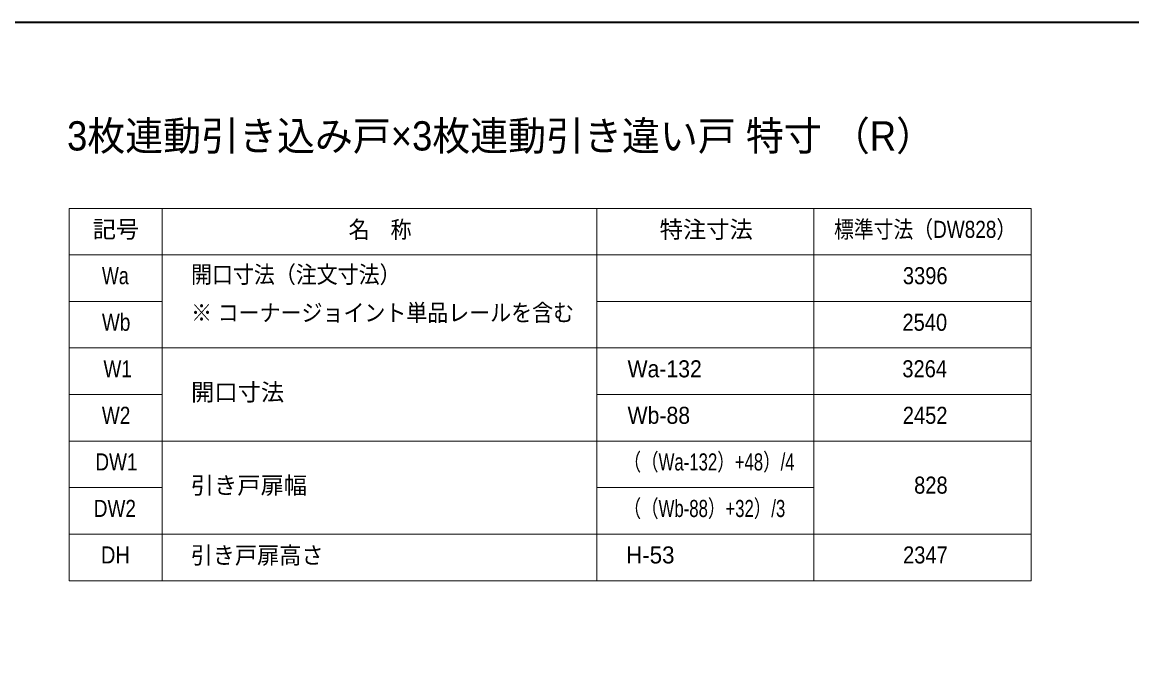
# Model space of a CAD drawing. Units: millimetres, scale not verified. Extents: x -9094 to 9094, y -4567 to 4567.
# Drawn here: x -2532 to 1043, y 2077 to 4155 of the extents above; entities that cross this region are included whole.
import ezdxf
from ezdxf.enums import TextEntityAlignment as Align

# ---------------------------------------------------------------- set-up
doc = ezdxf.new("R2010")
doc.units = ezdxf.units.MM
doc.header["$LTSCALE"] = 30
doc.layers.add('0-1_1図面枠', color=7, linetype='Continuous', lineweight=20)
doc.styles.add('ＭＳ Ｐゴシック', font='')
doc.styles.get('ＭＳ Ｐゴシック').set_extended_font_data('MS PGothic')

# ---------------------------------------------------------------- blocks, each defined once
blk = doc.blocks.new('グループ-47')
at = {"layer": '0-1_1図面枠', "lineweight": 35}
blk.add_lwpolyline([(-180000, 124650), (180000, 124650), (180000, -124650), (-180000, -124650)], close=True, dxfattribs=at)
blk = doc.blocks.new('図面枠')
at = {"layer": '0-1_1図面枠'}
blk.add_blockref('グループ-47', (0, 0), dxfattribs=at)

msp = doc.modelspace()

# ---------------------------------------------------------------- linework, layer by layer
at = {"layer": '0-1_1図面枠', "lineweight": 15}
for p, q in [((-2081.25, 3555), (-2081.25, 2355)), ((-681.25, 3555), (-681.25, 2355)), ((18.75, 3555), (18.75, 2355)), ((718.75, 3405), (-2381.25, 3405)), ((-2081.25, 3255), (-2381.25, 3255)), ((718.75, 3255), (-681.25, 3255)), ((718.75, 3105), (-2381.25, 3105)), ((-2081.25, 2955), (-2381.25, 2955)), ((718.75, 2955), (-681.25, 2955)), ((718.75, 2805), (-2381.25, 2805)), ((-2081.25, 2655), (-2381.25, 2655)), ((18.75, 2655), (-681.25, 2655)), ((718.75, 2505), (-2381.25, 2505))]:
    msp.add_line(p, q, dxfattribs=at)
msp.add_lwpolyline([(-2381.25, 3555), (718.75, 3555), (718.75, 2355), (-2381.25, 2355)], close=True, dxfattribs=at)

# ---------------------------------------------------------------- block references
at = {"layer": '0-1_1図面枠', "xscale": 0.03333333, "yscale": 0.03333333}
msp.add_blockref('図面枠', (-2681.25, 0), dxfattribs=at)

# ---------------------------------------------------------------- texts
at = {"layer": '0-1_1図面枠', "style": 'ＭＳ Ｐゴシック'}
for s, height, width, p in [('3枚連動引き込み戸×3枚連動引き違い戸 特寸 （R）', 94.33, 0.95, (-2387.69, 3713.16)), ('名\u3000称', 55.03, 0.9, (-1480.55, 3442.91)), ('標準寸法（DW828）', 55.03, 0.85, (83.44, 3443.34)), ('Wa', 54.99, 0.8, (-2275.19, 3294.05)), ('開口寸法（注文寸法）', 54.99, 0.9, (-1988.15, 3297.81)), ('3396', 54.99, 0.9, (305.26, 3294.05)), ('※ コーナージョイント単品レールを含む', 55.03, 0.9, (-1988.15, 3174.67)), ('Wb', 54.99, 0.85, (-2275.32, 3144.05)), ('2540', 54.99, 0.9, (303.79, 3143.92)), ('W1', 54.99, 0.85, (-2270.42, 2993.92)), ('Wa-132', 54.99, 0.95, (-581.81, 2993.92)), ('3264', 54.99, 0.9, (303.48, 2994.05)), ('W2', 54.99, 0.85, (-2275.47, 2844.05)), ('Wb-88', 55.03, 0.95, (-581.81, 2844.05)), ('2452', 54.99, 0.9, (304.95, 2844.05)), ('DW1', 54.99, 0.85, (-2296.53, 2693.92)), ('（（Wa-132）+48）/4', 55.03, 0.75, (-594.49, 2693.77)), ('828', 54.99, 0.9, (341.54, 2619.05)), ('DW2', 54.99, 0.85, (-2301.57, 2544.05)), ('（（Wb-88）+32）/3', 55.03, 0.75, (-594.49, 2543.77)), ('引き戸扉高さ', 55.03, 0.95, (-1989.32, 2393.06)), ('DH', 55.03, 0.9, (-2278.67, 2394.05)), ('2347', 54.99, 0.9, (305.82, 2394.05))]:
    msp.add_text(s, height=height, dxfattribs=dict(at, width=width)).set_placement(p, align=Align.BOTTOM_LEFT)
for s, height, p in [('記号', 54.99, (-2305.15, 3443.77)), ('特注寸法', 54.99, (-478.37, 3443.03)), ('開口寸法', 54.99, (-1988.15, 2918.62)), ('引き戸扉幅', 55.03, (-1989.32, 2618.34)), ('H-53', 54.99, (-586.43, 2394.05))]:
    msp.add_text(s, height=height, dxfattribs=at).set_placement(p, align=Align.BOTTOM_LEFT)

doc.saveas('drawing.dxf')
